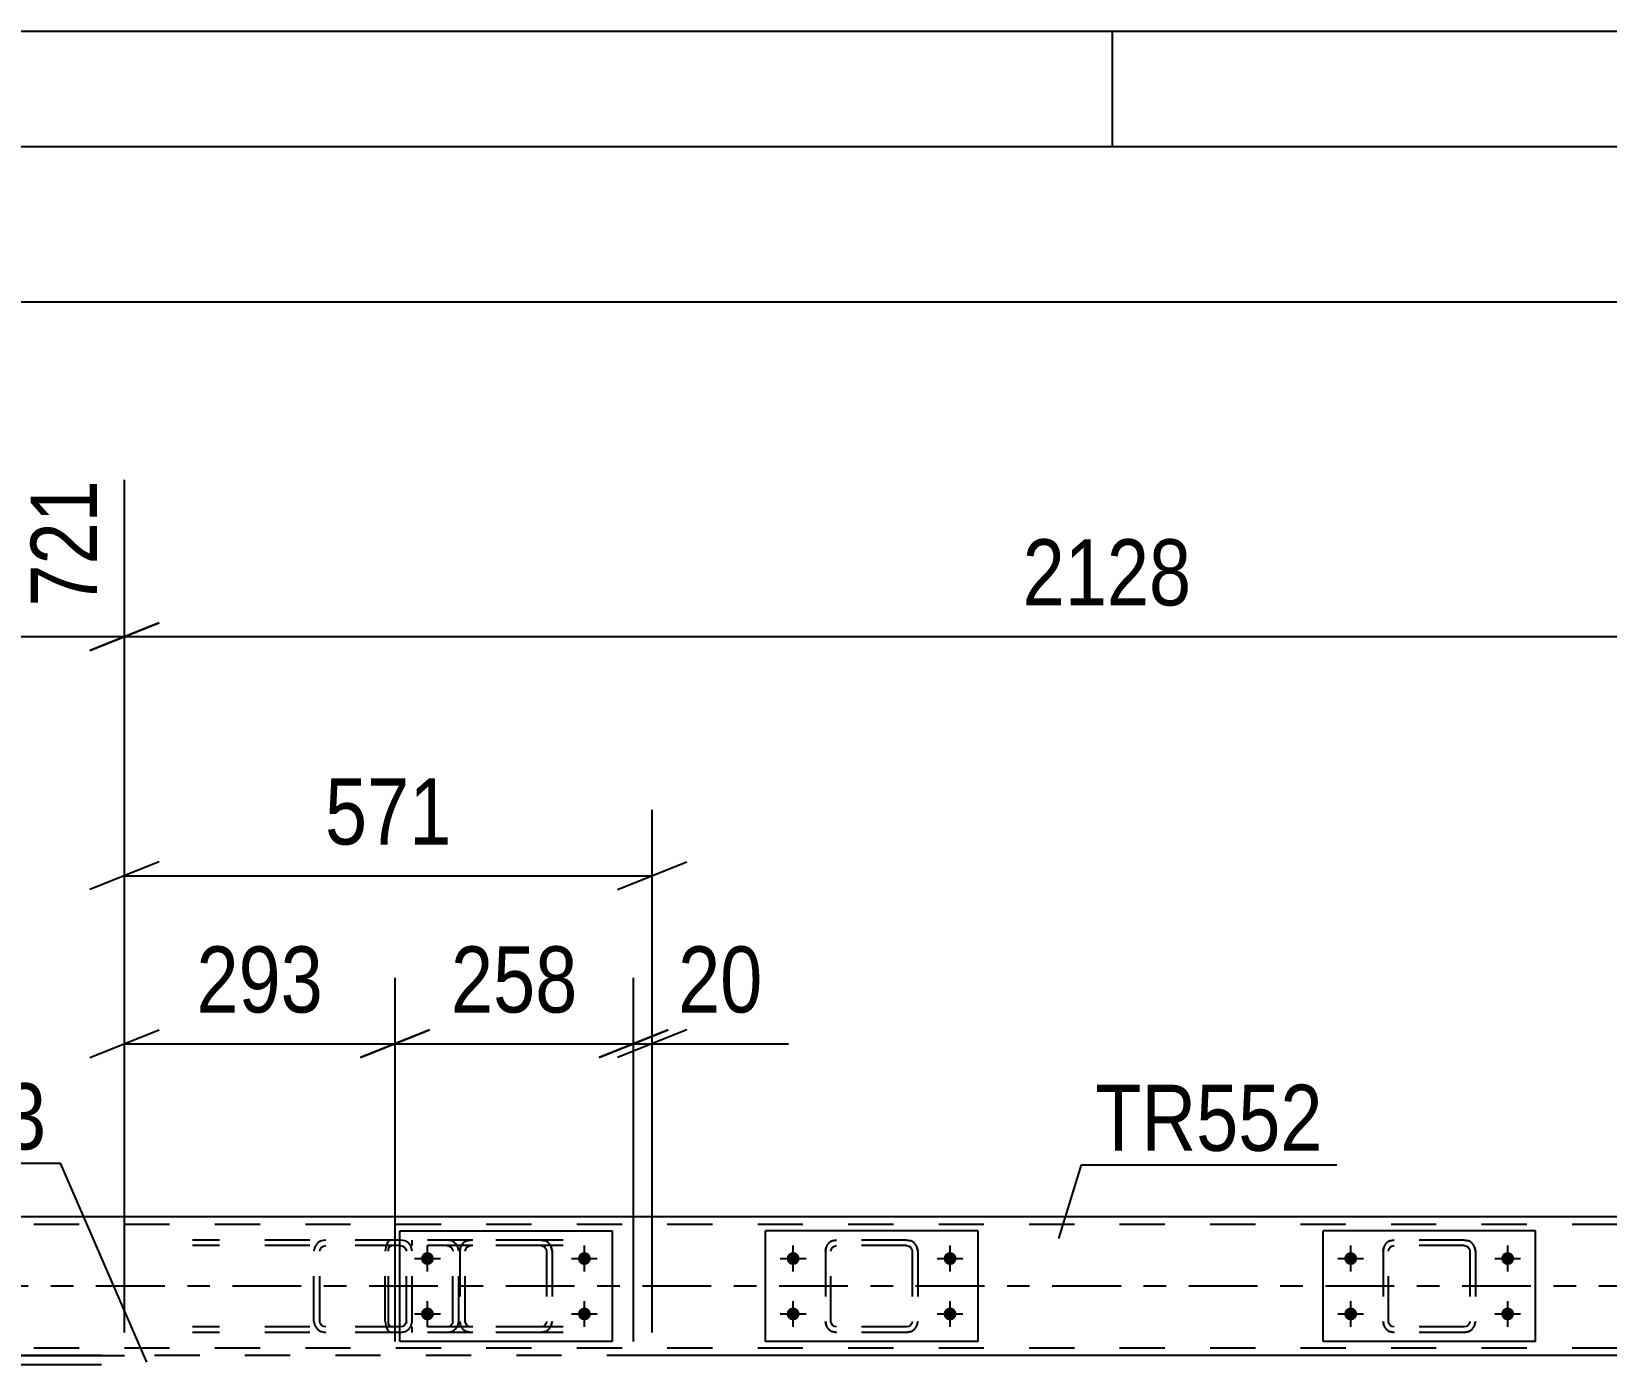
# Model space of a CAD drawing. Header units: millimetres. Extents: x -857 to 332, y -866 to -25.
# Drawn here: x -764.5 to -696.2, y -82.4 to -25.1 of the extents above; entities that cross this region are included whole.
import ezdxf

# ---------------------------------------------------------------- set-up
doc = ezdxf.new("R2010")
doc.units = ezdxf.units.MM
doc.linetypes.add('DXK_LINE_DOT2', pattern=[3.9198, 1.9599, -1.9599])
doc.linetypes.add('DXK_LINE_DOT3', pattern=[5.9187, 2.979, -0.9799, 0.9799, -0.9799])
doc.styles.add('Arial Narrow', font='ARIALN.TTF', dxfattribs={"height": 0.2})

# ---------------------------------------------------------------- blocks, each defined once
blk = doc.blocks.new('Unknown-570386455-1132')
at = {"color": 5, "linetype": 'Continuous'}
for p, q in [((332.353, -25.051), (-856.647, -25.051)), ((-717.647, -30.051), (-717.647, -25.051)), ((327.353, -30.051), (-851.647, -30.051))]:
    blk.add_line(p, q, dxfattribs=at)
blk = doc.blocks.new('Bolt-570386455-11655 - 11653')
at = {"linetype": 'Continuous'}
for points in [[(-747.323, -77.924, -1), (-747.323, -78.484, -1)], [(-740.523, -77.924, -1), (-740.523, -78.484, -1)], [(-747.323, -80.324, -1), (-747.323, -80.884, -1)], [(-740.523, -80.324, -1), (-740.523, -80.884, -1)]]:
    blk.add_hatch(color=1, dxfattribs=at).paths.add_polyline_path(points)
at = {"color": 1, "linetype": 'Continuous'}
for p, q in [((-747.323, -78.764), (-747.323, -77.644)), ((-740.523, -78.764), (-740.523, -77.644)), ((-747.883, -78.204), (-746.763, -78.204)), ((-741.083, -78.204), (-739.963, -78.204)), ((-747.323, -81.164), (-747.323, -80.044)), ((-740.523, -81.164), (-740.523, -80.044)), ((-747.883, -80.604), (-746.763, -80.604)), ((-741.083, -80.604), (-739.963, -80.604))]:
    blk.add_line(p, q, dxfattribs=at)
blk = doc.blocks.new('Part-570386455-11829 - 11653')
at = {"color": 7, "linetype": 'DXK_LINE_DOT2'}
for p, q in [((-749.128, -77.7), (-749.149, -77.884)), ((-749.07, -77.544), (-749.128, -77.7)), ((-748.983, -77.44), (-749.07, -77.544)), ((-749.004, -77.792), (-748.975, -77.714)), ((-748.88, -77.404), (-748.983, -77.44)), ((-748.975, -77.714), (-748.931, -77.662)), ((-748.931, -77.662), (-748.88, -77.644)), ((-741.437, -77.404), (-748.88, -77.404)), ((-741.437, -77.644), (-748.88, -77.644)), ((-747.982, -77.644), (-747.982, -77.404)), ((-746.28, -77.44), (-746.472, -77.404)), ((-746.472, -77.644), (-746.376, -77.662)), ((-746.376, -77.662), (-746.294, -77.714)), ((-746.294, -77.714), (-746.24, -77.792)), ((-745.969, -77.884), (-746.007, -77.7)), ((-749.149, -80.924), (-749.149, -77.884)), ((-749.014, -77.884), (-749.004, -77.792)), ((-749.014, -80.924), (-749.014, -77.884)), ((-746.24, -77.792), (-746.221, -77.884)), ((-746.221, -80.924), (-746.221, -77.884)), ((-745.969, -80.924), (-745.969, -77.884)), ((-749.149, -80.924), (-749.128, -81.107)), ((-749.128, -81.107), (-749.07, -81.263)), ((-749.004, -81.016), (-749.014, -80.924)), ((-748.975, -81.094), (-749.004, -81.016)), ((-748.931, -81.146), (-748.975, -81.094)), ((-748.88, -81.164), (-748.931, -81.146)), ((-741.437, -81.164), (-748.88, -81.164)), ((-747.982, -81.404), (-747.982, -81.164)), ((-746.376, -81.146), (-746.472, -81.164)), ((-746.294, -81.094), (-746.376, -81.146)), ((-746.24, -81.016), (-746.294, -81.094)), ((-746.221, -80.924), (-746.24, -81.016)), ((-746.007, -81.107), (-745.969, -80.924)), ((-749.07, -81.263), (-748.983, -81.367)), ((-748.983, -81.367), (-748.88, -81.404)), ((-741.437, -81.404), (-748.88, -81.404)), ((-746.472, -81.404), (-746.28, -81.367))]:
    blk.add_line(p, q, dxfattribs=at)
for centre, start, end in [((-746.457, -77.9), 23.89497, 68.84852), ((-746.457, -80.908), 291.15148, 336.10503)]:
    blk.add_arc(centre, 0.492, start, end, dxfattribs=at)
blk = doc.blocks.new('Part-570386455-11705 - 11653')
at = {"color": 2, "linetype": 'Continuous'}
for p, q in [((-699.323, -77.004), (-708.523, -77.004)), ((-708.523, -81.804), (-708.523, -77.004)), ((-699.323, -81.804), (-699.323, -77.004)), ((-699.323, -81.804), (-708.523, -81.804))]:
    blk.add_line(p, q, dxfattribs=at)
blk = doc.blocks.new('Part-570386455-11706 - 11653')
at = {"color": 7, "linetype": 'DXK_LINE_DOT2'}
for p, q in [((-705.923, -77.884), (-705.886, -77.7)), ((-705.886, -77.7), (-705.923, -77.884)), ((-705.665, -77.792), (-705.613, -77.714)), ((-705.626, -77.44), (-705.443, -77.404)), ((-705.443, -77.404), (-705.626, -77.44)), ((-705.613, -77.714), (-705.535, -77.662)), ((-705.535, -77.662), (-705.443, -77.644)), ((-702.403, -77.404), (-705.443, -77.404)), ((-702.403, -77.644), (-705.443, -77.644)), ((-702.403, -77.404), (-702.219, -77.44)), ((-702.219, -77.44), (-702.403, -77.404)), ((-702.403, -77.644), (-702.311, -77.662)), ((-702.311, -77.662), (-702.233, -77.714)), ((-702.233, -77.714), (-702.181, -77.792)), ((-701.959, -77.7), (-701.923, -77.884)), ((-701.923, -77.884), (-701.959, -77.7)), ((-705.923, -77.884), (-705.923, -80.924)), ((-705.683, -77.884), (-705.665, -77.792)), ((-705.683, -80.924), (-705.683, -77.884)), ((-702.181, -77.792), (-702.163, -77.884)), ((-702.163, -77.884), (-702.163, -80.924)), ((-701.923, -77.884), (-701.923, -80.924)), ((-705.886, -81.107), (-705.923, -80.924)), ((-705.923, -80.924), (-705.886, -81.107)), ((-705.665, -81.016), (-705.683, -80.924)), ((-705.613, -81.094), (-705.665, -81.016)), ((-705.535, -81.146), (-705.613, -81.094)), ((-705.443, -81.164), (-705.535, -81.146)), ((-702.403, -81.164), (-705.443, -81.164)), ((-702.311, -81.146), (-702.403, -81.164)), ((-702.233, -81.094), (-702.311, -81.146)), ((-702.181, -81.016), (-702.233, -81.094)), ((-702.163, -80.924), (-702.181, -81.016)), ((-701.923, -80.924), (-701.959, -81.107)), ((-701.959, -81.107), (-701.923, -80.924)), ((-705.443, -81.404), (-705.626, -81.367)), ((-705.626, -81.367), (-705.443, -81.404)), ((-702.403, -81.404), (-705.443, -81.404)), ((-702.219, -81.367), (-702.403, -81.404)), ((-702.403, -81.404), (-702.219, -81.367))]:
    blk.add_line(p, q, dxfattribs=at)
at = {"color": 7, "linetype": 'DXK_LINE_DOT3'}
blk.add_line((-703.923, -79.404), (-703.923, -79.404), dxfattribs=at)
at = {"color": 7, "linetype": 'DXK_LINE_DOT2'}
for centre, start, end in [((-705.443, -77.884), 112.5, 157.5), ((-705.443, -77.884), 112.5, 157.5), ((-702.403, -77.884), 22.5, 67.5), ((-702.403, -77.884), 22.5, 67.5), ((-705.443, -80.924), 202.5, 247.5), ((-705.443, -80.924), 202.5, 247.5), ((-702.403, -80.924), 292.5, 337.5), ((-702.403, -80.924), 292.5, 337.5)]:
    blk.add_arc(centre, 0.48, start, end, dxfattribs=at)
blk = doc.blocks.new('Part-570386455-11714 - 11653')
at = {"color": 7, "linetype": 'DXK_LINE_DOT2'}
for p, q in [((-745.923, -77.884), (-745.886, -77.7)), ((-745.886, -77.7), (-745.923, -77.884)), ((-745.665, -77.792), (-745.613, -77.714)), ((-745.626, -77.44), (-745.443, -77.404)), ((-745.443, -77.404), (-745.626, -77.44)), ((-745.613, -77.714), (-745.535, -77.662)), ((-745.535, -77.662), (-745.443, -77.644)), ((-742.403, -77.404), (-745.443, -77.404)), ((-742.403, -77.644), (-745.443, -77.644)), ((-742.403, -77.404), (-742.219, -77.44)), ((-742.219, -77.44), (-742.403, -77.404)), ((-742.403, -77.644), (-742.311, -77.662)), ((-742.311, -77.662), (-742.233, -77.714)), ((-742.233, -77.714), (-742.181, -77.792)), ((-741.959, -77.7), (-741.923, -77.884)), ((-741.923, -77.884), (-741.959, -77.7)), ((-745.923, -77.884), (-745.923, -80.924)), ((-745.683, -77.884), (-745.665, -77.792)), ((-745.683, -80.924), (-745.683, -77.884)), ((-742.181, -77.792), (-742.163, -77.884)), ((-742.163, -77.884), (-742.163, -80.924)), ((-741.923, -77.884), (-741.923, -80.924)), ((-745.886, -81.107), (-745.923, -80.924)), ((-745.923, -80.924), (-745.886, -81.107)), ((-745.665, -81.016), (-745.683, -80.924)), ((-745.613, -81.094), (-745.665, -81.016)), ((-745.535, -81.146), (-745.613, -81.094)), ((-745.443, -81.164), (-745.535, -81.146)), ((-742.403, -81.164), (-745.443, -81.164)), ((-742.311, -81.146), (-742.403, -81.164)), ((-742.233, -81.094), (-742.311, -81.146)), ((-742.181, -81.016), (-742.233, -81.094)), ((-742.163, -80.924), (-742.181, -81.016)), ((-741.923, -80.924), (-741.959, -81.107)), ((-741.959, -81.107), (-741.923, -80.924)), ((-745.443, -81.404), (-745.626, -81.367)), ((-745.626, -81.367), (-745.443, -81.404)), ((-742.403, -81.404), (-745.443, -81.404)), ((-742.219, -81.367), (-742.403, -81.404)), ((-742.403, -81.404), (-742.219, -81.367))]:
    blk.add_line(p, q, dxfattribs=at)
for centre, start, end in [((-745.443, -77.884), 112.5, 157.5), ((-745.443, -77.884), 112.5, 157.5), ((-742.403, -77.884), 22.5, 67.5), ((-742.403, -77.884), 22.5, 67.5), ((-745.443, -80.924), 202.5, 247.5), ((-745.443, -80.924), 202.5, 247.5), ((-742.403, -80.924), 292.5, 337.5), ((-742.403, -80.924), 292.5, 337.5)]:
    blk.add_arc(centre, 0.48, start, end, dxfattribs=at)
blk = doc.blocks.new('Part-570386455-11740 - 11653')
at = {"color": 7, "linetype": 'DXK_LINE_DOT2'}
for p, q in [((-730.081, -77.884), (-730.044, -77.7)), ((-730.044, -77.7), (-730.081, -77.884)), ((-729.823, -77.792), (-729.771, -77.714)), ((-729.785, -77.44), (-729.601, -77.404)), ((-729.601, -77.404), (-729.785, -77.44)), ((-729.771, -77.714), (-729.693, -77.662)), ((-729.693, -77.662), (-729.601, -77.644)), ((-726.561, -77.404), (-729.601, -77.404)), ((-726.561, -77.644), (-729.601, -77.644)), ((-726.561, -77.404), (-726.377, -77.44)), ((-726.377, -77.44), (-726.561, -77.404)), ((-726.561, -77.644), (-726.469, -77.662)), ((-726.469, -77.662), (-726.391, -77.714)), ((-726.391, -77.714), (-726.339, -77.792)), ((-726.118, -77.7), (-726.081, -77.884)), ((-726.081, -77.884), (-726.118, -77.7)), ((-730.081, -77.884), (-730.081, -80.924)), ((-729.841, -77.884), (-729.823, -77.792)), ((-729.841, -80.924), (-729.841, -77.884)), ((-726.339, -77.792), (-726.321, -77.884)), ((-726.321, -77.884), (-726.321, -80.924)), ((-726.081, -77.884), (-726.081, -80.924)), ((-730.044, -81.107), (-730.081, -80.924)), ((-730.081, -80.924), (-730.044, -81.107)), ((-729.823, -81.016), (-729.841, -80.924)), ((-729.771, -81.094), (-729.823, -81.016)), ((-729.693, -81.146), (-729.771, -81.094)), ((-729.601, -81.164), (-729.693, -81.146)), ((-726.561, -81.164), (-729.601, -81.164)), ((-726.469, -81.146), (-726.561, -81.164)), ((-726.391, -81.094), (-726.469, -81.146)), ((-726.339, -81.016), (-726.391, -81.094)), ((-726.321, -80.924), (-726.339, -81.016)), ((-726.081, -80.924), (-726.118, -81.107)), ((-726.118, -81.107), (-726.081, -80.924)), ((-729.601, -81.404), (-729.785, -81.367)), ((-729.785, -81.367), (-729.601, -81.404)), ((-726.561, -81.404), (-729.601, -81.404)), ((-726.377, -81.367), (-726.561, -81.404)), ((-726.561, -81.404), (-726.377, -81.367))]:
    blk.add_line(p, q, dxfattribs=at)
for centre, start, end in [((-729.601, -77.884), 112.5, 157.5), ((-729.601, -77.884), 112.5, 157.5), ((-726.561, -77.884), 22.5, 67.5), ((-726.561, -77.884), 22.5, 67.5), ((-729.601, -80.924), 202.5, 247.5), ((-729.601, -80.924), 202.5, 247.5), ((-726.561, -80.924), 292.5, 337.5), ((-726.561, -80.924), 292.5, 337.5)]:
    blk.add_arc(centre, 0.48, start, end, dxfattribs=at)
blk = doc.blocks.new('Bolt-570386455-12048 - 11653')
at = {"linetype": 'Continuous'}
for points in [[(-707.323, -77.924, -1), (-707.323, -78.484, -1)], [(-700.523, -77.924, -1), (-700.523, -78.484, -1)], [(-707.323, -80.324, -1), (-707.323, -80.884, -1)], [(-700.523, -80.324, -1), (-700.523, -80.884, -1)]]:
    blk.add_hatch(color=1, dxfattribs=at).paths.add_polyline_path(points)
at = {"color": 1, "linetype": 'Continuous'}
for p, q in [((-707.323, -78.764), (-707.323, -77.644)), ((-700.523, -78.764), (-700.523, -77.644)), ((-707.883, -78.204), (-706.763, -78.204)), ((-701.083, -78.204), (-699.963, -78.204)), ((-707.323, -81.164), (-707.323, -80.044)), ((-700.523, -81.164), (-700.523, -80.044)), ((-707.883, -80.604), (-706.763, -80.604)), ((-701.083, -80.604), (-699.963, -80.604))]:
    blk.add_line(p, q, dxfattribs=at)
blk = doc.blocks.new('Part-570386455-12084 - 11653')
at = {"color": 2, "linetype": 'Continuous'}
for p, q in [((-723.481, -77.004), (-732.681, -77.004)), ((-732.681, -81.804), (-732.681, -77.004)), ((-723.481, -77.004), (-723.481, -81.804)), ((-723.481, -81.804), (-732.681, -81.804))]:
    blk.add_line(p, q, dxfattribs=at)
blk = doc.blocks.new('Bolt-570386455-12147 - 11653')
at = {"linetype": 'Continuous'}
for points in [[(-731.481, -77.924, -1), (-731.481, -78.484, -1)], [(-724.681, -77.924, -1), (-724.681, -78.484, -1)], [(-731.481, -80.324, -1), (-731.481, -80.884, -1)], [(-724.681, -80.324, -1), (-724.681, -80.884, -1)]]:
    blk.add_hatch(color=1, dxfattribs=at).paths.add_polyline_path(points)
at = {"color": 1, "linetype": 'Continuous'}
for p, q in [((-731.481, -78.764), (-731.481, -77.644)), ((-724.681, -78.764), (-724.681, -77.644)), ((-732.041, -78.204), (-730.921, -78.204)), ((-725.241, -78.204), (-724.121, -78.204)), ((-731.481, -81.164), (-731.481, -80.044)), ((-724.681, -81.164), (-724.681, -80.044)), ((-732.041, -80.604), (-730.921, -80.604)), ((-725.241, -80.604), (-724.121, -80.604))]:
    blk.add_line(p, q, dxfattribs=at)
blk = doc.blocks.new('Part-570386455-12174 - 11653')
at = {"color": 7, "linetype": 'DXK_LINE_DOT2'}
for p, q in [((-748.493, -77.404), (-757.507, -77.404)), ((-748.493, -77.644), (-757.507, -77.644)), ((-752.2, -77.7), (-752.239, -77.884)), ((-751.964, -77.792), (-751.908, -77.714)), ((-751.728, -77.404), (-751.923, -77.44)), ((-751.908, -77.714), (-751.826, -77.662)), ((-751.826, -77.662), (-751.728, -77.644)), ((-748.297, -77.44), (-748.493, -77.404)), ((-748.493, -77.644), (-748.395, -77.662)), ((-748.395, -77.662), (-748.312, -77.714)), ((-748.312, -77.714), (-748.257, -77.792)), ((-747.982, -77.884), (-748.021, -77.7)), ((-752.239, -80.924), (-752.239, -77.884)), ((-751.983, -77.884), (-751.964, -77.792)), ((-751.983, -80.924), (-751.983, -77.884)), ((-748.257, -77.792), (-748.237, -77.884)), ((-748.237, -80.924), (-748.237, -77.884)), ((-747.982, -80.924), (-747.982, -77.884)), ((-748.493, -81.164), (-757.507, -81.164)), ((-752.239, -80.924), (-752.2, -81.107)), ((-751.964, -81.016), (-751.983, -80.924)), ((-751.908, -81.094), (-751.964, -81.016)), ((-751.826, -81.146), (-751.908, -81.094)), ((-751.728, -81.164), (-751.826, -81.146)), ((-748.395, -81.146), (-748.493, -81.164)), ((-748.312, -81.094), (-748.395, -81.146)), ((-748.257, -81.016), (-748.312, -81.094)), ((-748.237, -80.924), (-748.257, -81.016)), ((-748.021, -81.107), (-747.982, -80.924)), ((-748.493, -81.404), (-757.507, -81.404)), ((-751.923, -81.367), (-751.728, -81.404)), ((-748.493, -81.404), (-748.297, -81.367))]:
    blk.add_line(p, q, dxfattribs=at)
for centre, start, end in [((-751.747, -77.905), 110.75832, 155.68004), ((-748.473, -77.905), 24.31996, 69.24168), ((-751.747, -80.903), 204.31996, 249.24168), ((-748.473, -80.903), 290.75832, 335.68004)]:
    blk.add_arc(centre, 0.496, start, end, dxfattribs=at)
blk = doc.blocks.new('Part-570386455-12231 - 11653')
at = {"color": 2, "linetype": 'Continuous'}
for p, q in [((-628.52, -76.404), (-785.299, -76.404)), ((-785.299, -82.404), (-760.446, -82.404)), ((-675.312, -82.404), (-737.59, -82.404))]:
    blk.add_line(p, q, dxfattribs=at)
at = {"color": 7, "linetype": 'DXK_LINE_DOT2'}
for p, q in [((-131.323, -76.724), (-789.299, -76.724)), ((-131.323, -82.084), (-789.299, -82.084)), ((-737.59, -82.404), (-760.446, -82.404))]:
    blk.add_line(p, q, dxfattribs=at)
at = {"color": 7, "linetype": 'DXK_LINE_DOT3'}
blk.add_line((-131.323, -79.404), (-789.299, -79.404), dxfattribs=at)
blk = doc.blocks.new('Part-570386455-12243 - 11653')
at = {"color": 2, "linetype": 'Continuous'}
for p, q in [((-748.523, -81.804), (-748.523, -77.004)), ((-748.523, -77.004), (-739.323, -77.004)), ((-739.323, -77.004), (-739.323, -81.804)), ((-739.323, -81.804), (-748.523, -81.804))]:
    blk.add_line(p, q, dxfattribs=at)
blk = doc.blocks.new('StraightDimension-570386455-12825 - 11653')
at = {"color": 7, "linetype": 'Continuous'}
for p, q in [((-771.496, -80.904), (-770.296, -83.904)), ((-770.296, -84.304), (-771.496, -81.304)), ((-761.446, -82.404), (-773.746, -82.404)), ((-770.896, -82.804), (-770.896, -82.404)), ((-761.446, -82.804), (-773.746, -82.804)), ((-770.896, -82.804), (-770.896, -88.71)), ((-770.896, -82.804), (-770.896, -88.71))]:
    blk.add_line(p, q, dxfattribs=at)
at = {"color": 0, "linetype": 'Continuous'}
blk.add_wipeout([(-765.796, -81.962), (-769.996, -81.962), (-769.996, -89.552), (-765.796, -89.552)], dxfattribs=at)
at = {"color": 0}
blk.add_wipeout([(-771.646, -83.329), (-775.846, -83.329), (-775.846, -88.185), (-771.646, -88.185)], dxfattribs=at)
at = {"color": 3, "linetype": 'Continuous', "style": 'Arial Narrow'}
blk.add_text('TYP', height=2.8633, rotation=90.00021, dxfattribs=at).set_placement((-766.396, -88.952))
at = {"color": 3, "style": 'Arial Narrow'}
blk.add_text('10', height=2.8633, rotation=90.00021, dxfattribs=at).set_placement((-772.246, -87.585))
blk = doc.blocks.new('StraightDimension-570386455-12780 - 11653')
at = {"color": 7, "linetype": 'Continuous'}
blk.add_line((-790.099, -36.755), (-101.802, -36.755), dxfattribs=at)
blk = doc.blocks.new('StraightDimension-570386455-12465 - 11653')
at = {"color": 7, "linetype": 'Continuous'}
for p, q in [((-760.446, -81.404), (-760.446, -58.769)), ((-737.59, -81.404), (-737.59, -58.769)), ((-758.946, -61.019), (-761.946, -62.219)), ((-739.09, -62.219), (-736.09, -61.019)), ((-760.446, -61.619), (-737.59, -61.619))]:
    blk.add_line(p, q, dxfattribs=at)
at = {"color": 0}
blk.add_wipeout([(-745.676, -60.869), (-745.676, -56.669), (-752.361, -56.669), (-752.361, -60.869)], dxfattribs=at)
at = {"color": 3, "style": 'Arial Narrow'}
blk.add_text('571', height=2.8633, dxfattribs=at).set_placement((-751.761, -60.269))
blk = doc.blocks.new('StraightDimension-570386455-12444 - 11653')
at = {"color": 7, "linetype": 'Continuous'}
for p, q in [((-748.728, -81.804), (-748.728, -66.047)), ((-738.39, -81.804), (-738.39, -66.047)), ((-750.228, -69.497), (-747.228, -68.297)), ((-748.728, -68.897), (-738.39, -68.897)), ((-736.89, -68.297), (-739.89, -69.497))]:
    blk.add_line(p, q, dxfattribs=at)
at = {"color": 0}
blk.add_wipeout([(-740.217, -68.147), (-740.217, -63.947), (-746.902, -63.947), (-746.902, -68.147)], dxfattribs=at)
at = {"color": 3, "style": 'Arial Narrow'}
blk.add_text('258', height=2.8633, dxfattribs=at).set_placement((-746.302, -67.547))
blk = doc.blocks.new('StraightDimension-570386455-13446 - 11653')
at = {"color": 7, "linetype": 'Continuous'}
for p, q in [((-760.446, -81.404), (-760.446, -44.478)), ((-758.946, -50.662), (-761.946, -51.862)), ((-760.446, -51.262), (-675.312, -51.262))]:
    blk.add_line(p, q, dxfattribs=at)
at = {"color": 0}
blk.add_wipeout([(-713.623, -50.512), (-713.623, -46.312), (-722.135, -46.312), (-722.135, -50.512)], dxfattribs=at)
at = {"color": 3, "style": 'Arial Narrow'}
blk.add_text('2128', height=2.8633, dxfattribs=at).set_placement((-721.535, -49.912))
blk = doc.blocks.new('StraightDimension-570386455-12456 - 11653')
at = {"color": 7, "linetype": 'Continuous'}
for p, q in [((-738.39, -81.804), (-738.39, -66.047)), ((-737.59, -81.404), (-737.59, -66.047)), ((-739.89, -69.497), (-736.89, -68.297)), ((-736.09, -68.297), (-739.09, -69.497)), ((-738.39, -68.897), (-737.59, -68.897)), ((-737.59, -68.897), (-731.684, -68.897)), ((-737.59, -68.897), (-731.684, -68.897))]:
    blk.add_line(p, q, dxfattribs=at)
at = {"color": 0}
blk.add_wipeout([(-732.209, -68.147), (-732.209, -63.947), (-737.065, -63.947), (-737.065, -68.147)], dxfattribs=at)
at = {"color": 3, "style": 'Arial Narrow'}
blk.add_text('20', height=2.8633, dxfattribs=at).set_placement((-736.465, -67.547))
blk = doc.blocks.new('StraightDimension-570386455-12430 - 11653')
at = {"color": 7, "linetype": 'Continuous'}
for p, q in [((-760.446, -81.404), (-760.446, -66.047)), ((-748.728, -81.804), (-748.728, -66.047)), ((-761.946, -69.497), (-758.946, -68.297)), ((-760.446, -68.897), (-748.728, -68.897)), ((-747.228, -68.297), (-750.228, -69.497))]:
    blk.add_line(p, q, dxfattribs=at)
at = {"color": 0}
blk.add_wipeout([(-751.245, -68.147), (-751.245, -63.947), (-757.929, -63.947), (-757.929, -68.147)], dxfattribs=at)
at = {"color": 3, "style": 'Arial Narrow'}
blk.add_text('293', height=2.8633, dxfattribs=at).set_placement((-757.329, -67.547))
blk = doc.blocks.new('StraightDimension-570386455-12816 - 11653')
at = {"color": 7, "linetype": 'Continuous'}
for p, q in [((-675.062, -81.968), (-679.327, -75.484)), ((-678.684, -79.191), (-676.837, -76.54)), ((-709.7, -98.874), (-677.76, -77.865)), ((-707.001, -102.977), (-711.266, -96.493)), ((-708.776, -97.549), (-710.623, -100.2))]:
    blk.add_line(p, q, dxfattribs=at)
at = {"color": 0}
blk.add_wipeout([(-691.35, -85.907), (-693.658, -82.398), (-699.243, -86.071), (-696.935, -89.58)], dxfattribs=at)
at = {"color": 3, "style": 'Arial Narrow'}
blk.add_text('956', height=2.8633, rotation=33.33468, dxfattribs=at).set_placement((-696.763, -88.749))
blk = doc.blocks.new('StraightDimension-570386455-13436 - 11653')
at = {"color": 7, "linetype": 'Continuous'}
for p, q in [((-760.446, -81.404), (-760.446, -44.478)), ((-789.299, -75.404), (-789.299, -48.134)), ((-787.799, -50.662), (-790.799, -51.862)), ((-761.946, -51.862), (-758.946, -50.662)), ((-789.299, -51.262), (-760.446, -51.262))]:
    blk.add_line(p, q, dxfattribs=at)
at = {"color": 0}
blk.add_wipeout([(-771.53, -50.512), (-771.53, -46.312), (-778.215, -46.312), (-778.215, -50.512)], dxfattribs=at)
at = {"color": 3, "style": 'Arial Narrow'}
blk.add_text('721', height=2.8633, dxfattribs=at).set_placement((-777.615, -49.912))
at = {"color": 0, "linetype": 'Continuous'}
for points in [[(-761.046, -43.878), (-765.246, -43.878), (-765.246, -50.562), (-761.046, -50.562)], [(-789.899, -47.534), (-794.099, -47.534), (-794.099, -50.562), (-789.899, -50.562)]]:
    blk.add_wipeout(points, dxfattribs=at)
at = {"color": 3, "linetype": 'Continuous', "style": 'Arial Narrow'}
for s, height, p in [('721', 2.8633, (-761.646, -49.962)), ('0', 2.863, (-790.499, -49.962))]:
    blk.add_text(s, height=height, rotation=90.00021, dxfattribs=at).set_placement(p)
blk = doc.blocks.new('Mark-570386455-12227 - 11653')
at = {"color": 30, "linetype": 'Continuous'}
for p, q in [((-719.974, -77.331), (-718.989, -74.138)), ((-718.989, -74.138), (-707.924, -74.138))]:
    blk.add_line(p, q, dxfattribs=at)
at = {"color": 0}
blk.add_wipeout([(-708.524, -73.538), (-708.524, -70.538), (-718.389, -70.538), (-718.389, -73.538)], dxfattribs=at)
blk.add_wipeout([(-708.524, -73.538), (-708.524, -70.538), (-718.389, -70.538), (-718.389, -73.538)], dxfattribs=at)
at = {"color": 3, "style": 'Arial Narrow'}
blk.add_text('TR552', height=2.8633, dxfattribs=at).set_placement((-718.389, -73.538))
blk = doc.blocks.new('Mark-570386455-11998 - 11653')
at = {"color": 30, "linetype": 'Continuous'}
for p in [(-773.929, -74.075), (-759.477, -82.687)]:
    blk.add_line(p, (-763.225, -74.075), dxfattribs=at)
at = {"color": 0}
blk.add_wipeout([(-763.825, -73.475), (-763.825, -70.475), (-773.329, -70.475), (-773.329, -73.475)], dxfattribs=at)
blk.add_wipeout([(-763.825, -73.475), (-763.825, -70.475), (-773.329, -70.475), (-773.329, -73.475)], dxfattribs=at)
at = {"color": 3, "style": 'Arial Narrow'}
blk.add_text('PL103', height=2.8633, dxfattribs=at).set_placement((-773.329, -73.475))

msp = doc.modelspace()

# ---------------------------------------------------------------- block references
for name in ['Unknown-570386455-1132', 'Part-570386455-12231 - 11653', 'Part-570386455-12243 - 11653', 'Part-570386455-12084 - 11653', 'Part-570386455-11705 - 11653', 'Part-570386455-12174 - 11653', 'Part-570386455-11829 - 11653', 'Bolt-570386455-11655 - 11653', 'Part-570386455-11714 - 11653', 'Bolt-570386455-12147 - 11653', 'Part-570386455-11740 - 11653', 'Bolt-570386455-12048 - 11653', 'Part-570386455-11706 - 11653']:
    msp.add_blockref(name, (0, 0))

# ---------------------------------------------------------------- next in the draw order: block references
for name in ['StraightDimension-570386455-12780 - 11653', 'StraightDimension-570386455-12825 - 11653']:
    msp.add_blockref(name, (0, 0))

# ---------------------------------------------------------------- next in the draw order: block references
msp.add_blockref('StraightDimension-570386455-12465 - 11653', (0, 0))

# ---------------------------------------------------------------- next in the draw order: block references
msp.add_blockref('StraightDimension-570386455-12444 - 11653', (0, 0))

# ---------------------------------------------------------------- next in the draw order: block references
msp.add_blockref('StraightDimension-570386455-13446 - 11653', (0, 0))

# ---------------------------------------------------------------- next in the draw order: block references
for name in ['StraightDimension-570386455-12430 - 11653', 'StraightDimension-570386455-12456 - 11653', 'StraightDimension-570386455-12816 - 11653']:
    msp.add_blockref(name, (0, 0))

# ---------------------------------------------------------------- next in the draw order: block references
for name in ['StraightDimension-570386455-13436 - 11653', 'Mark-570386455-12227 - 11653']:
    msp.add_blockref(name, (0, 0))

# ---------------------------------------------------------------- next in the draw order: block references
msp.add_blockref('Mark-570386455-11998 - 11653', (0, 0))

doc.saveas('drawing.dxf')
